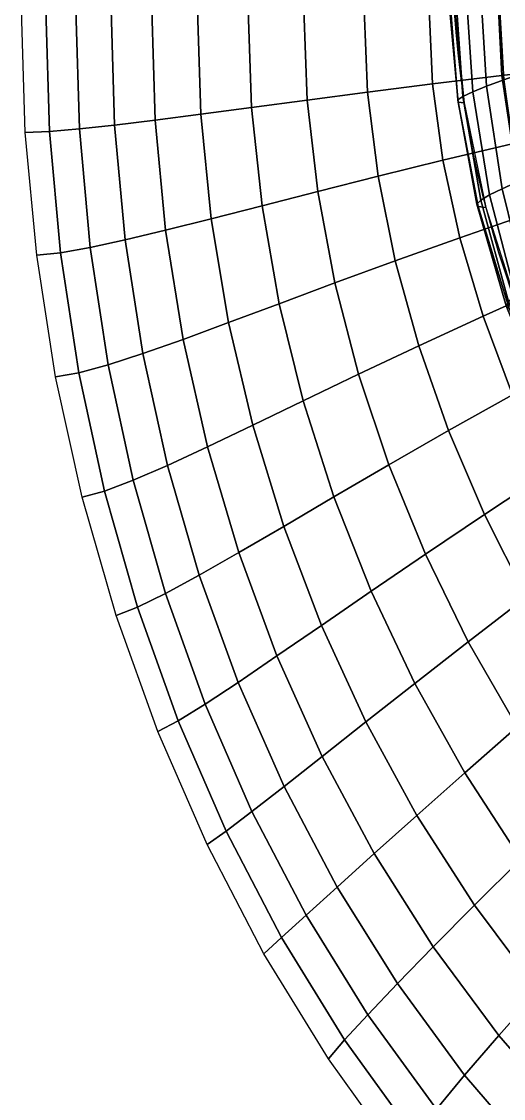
# Model space of a CAD drawing. Extents: x -0.04 to 0.34, y -0.083 to 0.58.
# Drawn here: x -0.0398 to 0.024, y -0.0023 to 0.1404 of the extents above; entities that cross this region are included whole.
import ezdxf

# ---------------------------------------------------------------- set-up
doc = ezdxf.new("R2010")
doc.units = 0
doc.header["$MEASUREMENT"] = 0
doc.layers.get('0').update_dxf_attribs({"linetype": 'CONTINUOUS'})

msp = doc.modelspace()

# ---------------------------------------------------------------- linework, layer by layer
at = {"elevation": 0.2056398495302182}
msp.add_lwpolyline([(0.0527498471878855, 0.2641114562396664, 0.1344517638621859), (0.01765714940232177, 0.1610867501209285, 0.3265378993984606), (0.102749847187885, 0.02333333333333915)], format="xyb", dxfattribs=at)

# ---------------------------------------------------------------- meshes
mesh = msp.add_polymesh((9, 9))
for k, corner in enumerate([(0.01744591682420524, 0.1579041269107129, 0.2056398495302182), (0.01740325542698789, 0.1437437250095868, 0.2056398495302184), (0.01882056513554349, 0.1296543660750483, 0.2056398495302184), (0.02168274426826429, 0.1157861746786027, 0.2056398495302184), (0.02595929580836839, 0.1022869188131463, 0.2056398495302184), (0.03160465235492134, 0.08930043539928417, 0.2056398495302184), (0.03855866165142351, 0.07696509767790871, 0.2056398495302184), (0.04674722751857137, 0.06541234081923608, 0.2056398495302181), (0.056083099361944, 0.05476526145819305, 0.2056398495302184), (0.01694947031934191, 0.1579758734919193, 0.1965245237203742), (0.01675054634225438, 0.1438308524350229, 0.1965245237203742), (0.01799780243042295, 0.1297563592832063, 0.1965245237203742), (0.02067945263943152, 0.1159014302048314, 0.1965245237203742), (0.02476842730586986, 0.1024127618748459, 0.1965245237203742), (0.03022269564246029, 0.08943314839618077, 0.1965245237203742), (0.03698574774656282, 0.07709995980373174, 0.1965245237203743), (0.04498723088617385, 0.0655436783627309, 0.1965245237203742), (0.05414373328368202, 0.05488650825750191, 0.1965245237203742), (0.01716722687438829, 0.1581812171553725, 0.18740919791053), (0.01686205999629302, 0.1440802171354091, 0.18740919791053), (0.01797058503300906, 0.1300482708789688, 0.1874091979105301), (0.02048352315001367, 0.1162312994695549, 0.1874091979105301), (0.02437663124699486, 0.1027729333962623, 0.1874091979105301), (0.02961101781024433, 0.08981298214591943, 0.1874091979105301), (0.03613361484644442, 0.07748594450867363, 0.1874091979105302), (0.04387780086931214, 0.06591957546997496, 0.1874091979105301), (0.05276416830107035, 0.05523352495897221, 0.1874091979105301), (0.01801983059379882, 0.1585053137808228, 0.178293872100686), (0.01765288275146243, 0.1444737927468622, 0.178293872100686), (0.01865051902022326, 0.1305089988192689, 0.178293872100686), (0.02100524889563127, 0.1167519365018294, 0.178293872100686), (0.02469512180467406, 0.1033413968818714, 0.178293872100686), (0.02968403231602391, 0.09041247878707342, 0.1782938721006861), (0.03592217617276357, 0.07809514928394345, 0.1782938721006862), (0.04334665228848221, 0.06651285885610725, 0.1782938721006861), (0.05188220429236994, 0.05578122601791952, 0.1782938721006862), (0.01942792558202801, 0.1589333192480205, 0.1691785462908419), (0.01903810097012126, 0.1449935529054986, 0.169178546290842), (0.01994921046898708, 0.1311174410610392, 0.169178546290842), (0.02215492297190491, 0.117439495330711, 0.169178546290842), (0.02563511315183819, 0.1040921158361491, 0.169178546290842), (0.03035615261754963, 0.09120418045821566, 0.1691785462908421), (0.03627134494721558, 0.07889967162075029, 0.1691785462908422), (0.04332149996418007, 0.06729635523626665, 0.1691785462908421), (0.05143564113584195, 0.05650452588965915, 0.1691785462908422), (0.02131215594353033, 0.159450389436716, 0.1600632204809979), (0.0209328010146282, 0.1456214712474352, 0.1600632204809979), (0.02177826545622199, 0.1318524955612125, 0.160063220480998), (0.02384283847445516, 0.1182701299852559, 0.160063220480998), (0.02710781946141802, 0.1049990537635713, 0.160063220480998), (0.03154179217257207, 0.09216062929791935, 0.1600632204809981), (0.03710103439149577, 0.0798716090103031, 0.1600632204809982), (0.04373005871690178, 0.06824289132559236, 0.1600632204809981), (0.05136227870974745, 0.05737833902950651, 0.1600632204809982), (0.02359316578276025, 0.1600416802266597, 0.1509478946711538), (0.02325206924734186, 0.1463395214087885, 0.150947894671154), (0.02404929005884944, 0.1326930602767218, 0.150947894671154), (0.02597928849890255, 0.1192199944945201, 0.150947894671154), (0.02902445490634417, 0.1060361741686139, 0.1509478946711542), (0.03315536443884169, 0.09325436744475757, 0.1509478946711543), (0.03833115772729939, 0.08098305894381075, 0.1509478946711543), (0.04450004336714333, 0.06932529383922315, 0.1509478946711544), (0.05159991689234748, 0.05837757989277692, 0.1509478946711545), (0.02619159920417226, 0.1606923474976019, 0.1418325688613098), (0.0259109920306209, 0.1471296770256751, 0.14183256886131), (0.02667389035379097, 0.1336180331644998, 0.1418325688613101), (0.02847456614086769, 0.1202652428875599, 0.1418325688613101), (0.03129623365954746, 0.1071774405557528, 0.1418325688613103), (0.03511128287410913, 0.09445793703730343, 0.1418325688613103), (0.03988162817632182, 0.08220611891248253, 0.1418325688613104), (0.04555916873540079, 0.07051638949229799, 0.1418325688613104), (0.05208635556190318, 0.05947716293478583, 0.1418325688613106), (0.02902810031222083, 0.1613875471292929, 0.1327172430514659), (0.02882465572682399, 0.1479739117342118, 0.1327172430514659), (0.02956367241796803, 0.1346063121814794, 0.1327172430514661), (0.03123896449597113, 0.1213820291934313, 0.1327172430514661), (0.0338343698939586, 0.1083968164294641, 0.1327172430514663), (0.03732396093612492, 0.09574388021412994, 0.1327172430514663), (0.04167235896025834, 0.08351288640752719, 0.1327172430514665), (0.04683514964217017, 0.07178900499995589, 0.1327172430514665), (0.05275939459667564, 0.06065200261084858, 0.1327172430514668)]):
    mesh.set_mesh_vertex(divmod(k, 9), corner)
mesh = msp.add_polymesh((5, 5))
for k, corner in enumerate([(-0.01518371143629399, 0.08405214982407005, 0.2659970093244783), (-0.02047607393919532, 0.08160460494893251, 0.279095229245149), (-0.02502513687377989, 0.07963905789374404, 0.2924674332905577), (-0.02880242790021431, 0.0782159774086344, 0.3060765824958414), (-0.03178126291486522, 0.07739565234483359, 0.3198849837569125), (-0.01841033445114587, 0.09830713061919893, 0.2660825499943798), (-0.02374128461716801, 0.09642792225585706, 0.2791646101984845), (-0.02834570784824092, 0.09493939574947174, 0.2925172586959806), (-0.03220127912355925, 0.093892463025256, 0.3061033234020518), (-0.03528754797683459, 0.09333793092324716, 0.3198849837569125), (-0.02071645152491958, 0.112758846216422, 0.2661473235652301), (-0.02607036767551624, 0.1114767485797199, 0.2792171472209524), (-0.03071197576478352, 0.1104757029185504, 0.2925549877602026), (-0.03462382256523772, 0.1097936011855538, 0.3061235722963498), (-0.03779039476634222, 0.1094682868990524, 0.3198849837569125), (-0.02210117063628897, 0.1273533610843762, 0.2661883633085934), (-0.02746615413828363, 0.1266975185886994, 0.2792504340367146), (-0.03212868421695408, 0.1261930760692509, 0.2925788924344805), (-0.03607451517261556, 0.1258610773480127, 0.3061364017484624), (-0.03929138263536086, 0.1257225537059365, 0.3198849837569125), (-0.02256314444965274, 0.1420383348186409, 0.2662027024960334), (-0.02793099895949841, 0.1420383348186414, 0.2792620643699327), (-0.03260008501151351, 0.1420383348186414, 0.2925872446700716), (-0.03655731214831065, 0.1420383348186414, 0.3061408843281162), (-0.03979158571183089, 0.1420383348186414, 0.3198849837569125)]):
    mesh.set_mesh_vertex(divmod(k, 5), corner)
mesh = msp.add_polymesh((5, 9))
for k, corner in enumerate([(0.04993767532285337, 0.1136725539495973, 0.175224286981259), (0.03992543679016453, 0.1095658989481569, 0.1849085311832147), (0.03036929268134198, 0.105451611038015, 0.1951277045152576), (0.02131043902924584, 0.1013914109409748, 0.2058534888347497), (0.01278867764108976, 0.09744688479599906, 0.2170561638749924), (0.004842351450551619, 0.09367947715405633, 0.2287046896968717), (-0.002491716039947078, 0.09015048432527606, 0.2407667927972016), (-0.009178277057016515, 0.08692104809495693, 0.2532090556346281), (-0.01518371143629399, 0.08405214982407005, 0.2659970093244783), (0.04712660433527188, 0.1212634200579445, 0.1753340341335866), (0.03699838293035757, 0.1181032673368503, 0.1850240899759857), (0.02735579334928789, 0.1149230659344556, 0.1952468475716339), (0.01823449847969033, 0.1117744590959637, 0.2059738403345593), (0.009668699684154902, 0.1087090114520832, 0.2171751986331937), (0.001691069031776238, 0.1057782049270737, 0.2288197330240063), (-0.005667314182686567, 0.1030334348525892, 0.2408750211601919), (-0.01237702245408795, 0.1005260062969813, 0.253307498133081), (-0.01841033445114587, 0.09830713061919893, 0.2660825499943798), (0.04505649613771273, 0.1285714877797826, 0.1754171374685862), (0.03485104086759466, 0.1264104685569645, 0.1851115940329394), (0.02515380077882706, 0.1242257824157365, 0.19533706572415), (0.01599603203374339, 0.1220556583780359, 0.2060649735511782), (0.007407478308810334, 0.119938289231958, 0.2172653347795775), (-0.0005836993367728804, 0.117911829645754, 0.2289068467572702), (-0.007950988155392025, 0.1160143943766798, 0.2409569744292772), (-0.01466958478405606, 0.1142840565791519, 0.2533820412966495), (-0.02071645152491958, 0.112758846216422, 0.2661473235652301), (0.04377749232579992, 0.1355213637558952, 0.1754697907266392), (0.03352900261892106, 0.1344132930932218, 0.1851670355346736), (0.02380315745193268, 0.1332878618763595, 0.1953942268436831), (0.01462830012078992, 0.1321662012041604, 0.2061227144441505), (0.006031229147431205, 0.1310694327935005, 0.2173224439410267), (-0.001962873348767047, 0.1300186684909381, 0.2289620409546816), (-0.009330508747738164, 0.1290350098089357, 0.2410088990196136), (-0.01604992430552937, 0.1281395474877913, 0.2534292709346356), (-0.02210117063628897, 0.1273533610843762, 0.2661883633085934), (0.04333992874300191, 0.1420383348186414, 0.1754881876481277), (0.03307808960201736, 0.1420383348186414, 0.1851864066617855), (0.0233439711238444, 0.1420383348186414, 0.1954141988011103), (0.01416486431612746, 0.1420383348186414, 0.2061428889730203), (0.005566504131093553, 0.1420383348186414, 0.2173423977444246), (-0.002427002686094581, 0.1420383348186414, 0.2289813256742591), (-0.009793245184090693, 0.1420383348186414, 0.2410270413463576), (-0.01651157103769901, 0.1420383348186409, 0.2534457728563416), (-0.02256314444965274, 0.1420383348186409, 0.2662027024960334)]):
    mesh.set_mesh_vertex(divmod(k, 9), corner)
mesh = msp.add_polymesh((9, 9))
for k, corner in enumerate([(0.09297727815139895, 0.05230092852574697, 0.1738438834930224), (0.0858145137241027, 0.04246340555257988, 0.183455028679921), (0.07876479849810974, 0.03290085126320741, 0.1936291190200279), (0.07191044738011759, 0.02367530565547082, 0.2043397034961033), (0.06533322754531651, 0.01484797017258122, 0.2155589405579628), (0.05911433304001018, 0.006479164055641862, 0.2272576707382304), (0.05333436099108085, -0.001371717108709758, 0.2394054926939244), (0.04807328948900375, -0.008646240542395711, 0.2519708424748965), (0.04341045720642295, -0.01528697303430326, 0.2649210758117282), (0.08609822086037938, 0.05924984562185043, 0.174029755837716), (0.07835558384924629, 0.04994596832046816, 0.1836507438607414), (0.07076816981277806, 0.04087413306271404, 0.1938309046588617), (0.06341677448917055, 0.03210121098361784, 0.2045435358050294), (0.05638153190405665, 0.0236933294538979, 0.2157605427785004), (0.04974188368801019, 0.01571583336639981, 0.2274525129049961), (0.04357655033529123, 0.008233248369518664, 0.2395887927537866), (0.03796350448438385, 0.001309246139088005, 0.2521375687873051), (0.03297994629527184, -0.004993388224850959, 0.2650659510503476), (0.0795337611948373, 0.06658194490252423, 0.174219434442028), (0.07128182951925838, 0.05786624804662321, 0.183850466860964), (0.06322984666440218, 0.04933968052392745, 0.1940368224268184), (0.05545536964477266, 0.04107315056422212, 0.2047515421544114), (0.04803517744717017, 0.03313691936439933, 0.2159662733721547), (0.04104523495485896, 0.02560056740984806, 0.2276513450137432), (0.03456065915419632, 0.01853296248961001, 0.2397758463984924), (0.02865568771846522, 0.01200222948488761, 0.2523077092904117), (0.02340365005698369, 0.006075722006076978, 0.2652137930174029), (0.07334422648890265, 0.07420565062184825, 0.1744091130463399), (0.06465087239296424, 0.06613092339730131, 0.1840501898611869), (0.05620358283911103, 0.05820349380275558, 0.1942427401947751), (0.04807528624285134, 0.05049722615553365, 0.2049595485037934), (0.04033801667684617, 0.04308543447148172, 0.2161720039658091), (0.03306287240174416, 0.0360408538213115, 0.2278501771224904), (0.02631997702069661, 0.02943561312749288, 0.2399629000431983), (0.0201784433664785, 0.02334120946937879, 0.2524778497935182), (0.01470634022243483, 0.01782848396050007, 0.2653616349844581), (0.0675865256349793, 0.08203195891973603, 0.1745949853910335), (0.05851629685156007, 0.07464971050948122, 0.1842459050420072), (0.04973846333709614, 0.06737508564488093, 0.1944445258336088), (0.04132027738508742, 0.06028352722462604, 0.2051633808127196), (0.03332798296512546, 0.05345002263625021, 0.2163736061863465), (0.02582676896862007, 0.04694908004638987, 0.2280450192892559), (0.01888072541259539, 0.04085470588345275, 0.2401462001030605), (0.0125528027243223, 0.03524038356872761, 0.2526445761059269), (0.00690477422097785, 0.03017905354885486, 0.2655065102230775), (0.06231502486048318, 0.08997450581910926, 0.1747732452164906), (0.05292868431546999, 0.08333544329820408, 0.1844336045840225), (0.04388010047614027, 0.07676757425534686, 0.1946380472141968), (0.03523015376911448, 0.07034623637923443, 0.2053588650407341), (0.0270386069842144, 0.06414640275552963, 0.2165669516606505), (0.01936405345153186, 0.05824266288896252, 0.2282318815720584), (0.0122638684972583, 0.0527092046798725, 0.2403219929932356), (0.005794164314344485, 0.04761979740003031, 0.2528044740369401), (9.748374558526951e-06, 0.04304777571010843, 0.2656454520048251), (0.05758228085743849, 0.09794946053490139, 0.1749400862630926), (0.04793647909156801, 0.09210394745142625, 0.1846092806678306), (0.03867163517422983, 0.08629753758375114, 0.1948191722074162), (0.02984192040653016, 0.08060346394328843, 0.2055418271473813), (0.0215002861421259, 0.07509468002323882, 0.216747912015604), (0.01369840722033661, 0.0698438452494361, 0.2284067740289162), (0.006486628978133624, 0.06492331116289018, 0.2404865251288799), (-8.608201041820918e-05, 0.06040510836842494, 0.2529541293958599), (-0.00597218332915056, 0.05636093428187672, 0.265775493601265), (0.05343963402297619, 0.1058753062661182, 0.1750917022712216), (0.04358668900733581, 0.1008737815391119, 0.1847689254740288), (0.03415454717656746, 0.09588471393775122, 0.1949837686841441), (0.02519069644274491, 0.09097690807482572, 0.2057080930922051), (0.01674131179618882, 0.08621896636534321, 0.2169123588780902), (0.008851194427506315, 0.0816792785019691, 0.228565706717848), (0.001563714701276198, 0.07742601145975869, 0.2406360429251497), (-0.00507924085874184, 0.0735271000550679, 0.2530901279919884), (-0.01103731842422712, 0.07005023808212596, 0.2658936682839614), (0.04993767532285337, 0.1136725539495973, 0.175224286981259), (0.03992543679016453, 0.1095658989481569, 0.1849085311832147), (0.03036929268134198, 0.105451611038015, 0.1951277045152576), (0.02131043902924584, 0.1013914109409748, 0.2058534888347497), (0.01278867764108976, 0.09744688479599906, 0.2170561638749924), (0.004842351450551619, 0.09367947715405633, 0.2287046896968717), (-0.002491716039947078, 0.09015048432527606, 0.2407667927972016), (-0.009178277057016515, 0.08692104809495693, 0.2532090556346281), (-0.01518371143629399, 0.08405214982407005, 0.2659970093244783)]):
    mesh.set_mesh_vertex(divmod(k, 9), corner)
mesh = msp.add_polymesh((9, 5))
for k, corner in enumerate([(0.04341045720642295, -0.01528697303430326, 0.2649210758117282), (0.03942454480942487, -0.02123751521154227, 0.2782225532078188), (0.03619355821363196, -0.02644253323827184, 0.2918407276131006), (0.03379481373205212, -0.03084778786323139, 0.3057402344500962), (0.03230492515632594, -0.03440016074369479, 0.3198849837569123), (0.03297994629527184, -0.004993388224850959, 0.2650659510503476), (0.02870228099246158, -0.01061278659527809, 0.2783400596779188), (0.02520609863671847, -0.01548802593378373, 0.2919251139933832), (0.02256615618224461, -0.01955915405456321, 0.3057855239617704), (0.0208563618695739, -0.02276721297270545, 0.3198849837569123), (0.02340365005698369, 0.006075722006076978, 0.2652137930174029), (0.01887694091066133, 0.0008199959488968123, 0.2784599724238572), (0.01514699656804491, -0.003699214964584252, 0.2920112284224088), (0.01228427376851321, -0.007417021599164242, 0.305831740903718), (0.01035823135177899, -0.0102693997182024, 0.3198849837569123), (0.01470634022243483, 0.01782848396050007, 0.2653616349844581), (0.009970661970577333, 0.01296759925805469, 0.2785798851697954), (0.006037301251925975, 0.00882801876055228, 0.2920973428514345), (0.002971024715729798, 0.005478487545370614, 0.3058779578456656), (0.0008354519255731607, 0.002987015093662615, 0.3198849837569124), (0.00690477422097785, 0.03017905354885486, 0.2655065102230775), (0.001997201889483435, 0.02574309467934399, 0.2786973916398955), (-0.00211059443750522, 0.02200430700545186, 0.292181729231717), (-0.00536056442305427, 0.01903389598328364, 0.3059232473573398), (-0.00769595100819459, 0.01690245818035696, 0.3198849837569124), (9.748374558526951e-06, 0.04304777571010843, 0.2656454520048251), (-0.005035914501492378, 0.03906602475855769, 0.2788100855583192), (-0.009290736310031356, 0.03574696639897756, 0.2922626595145136), (-0.01270403616965748, 0.03316254656026829, 0.3059666820084678), (-0.01522656668183647, 0.03138422380099049, 0.3198849837569124), (-0.00597218332915056, 0.05636093428187672, 0.265775493601265), (-0.0111255981219533, 0.0528621417063404, 0.278915560649228), (-0.01550175238602652, 0.04997972826589403, 0.2923384056510813), (-0.0190576080516684, 0.04778432672308885, 0.3060073343687762), (-0.02175169175584707, 0.04634619620429903, 0.3198849837569124), (-0.01103731842422712, 0.07005023808212596, 0.2658936682839614), (-0.01627174141979343, 0.06706287004932521, 0.2790114106367841), (-0.02074535065842359, 0.06463218353579303, 0.2924072395926769), (-0.02442263994231791, 0.06282510218725945, 0.3060442770079918), (-0.02726978702936184, 0.06170827936865497, 0.3198849837569125), (-0.01518371143629399, 0.08405214982407005, 0.2659970093244783), (-0.02047607393919532, 0.08160460494893251, 0.279095229245149), (-0.02502513687377989, 0.07963905789374404, 0.2924674332905577), (-0.02880242790021431, 0.0782159774086344, 0.3060765824958414), (-0.03178126291486522, 0.07739565234483359, 0.3198849837569125)]):
    mesh.set_mesh_vertex(divmod(k, 5), corner)

doc.saveas('drawing.dxf')
